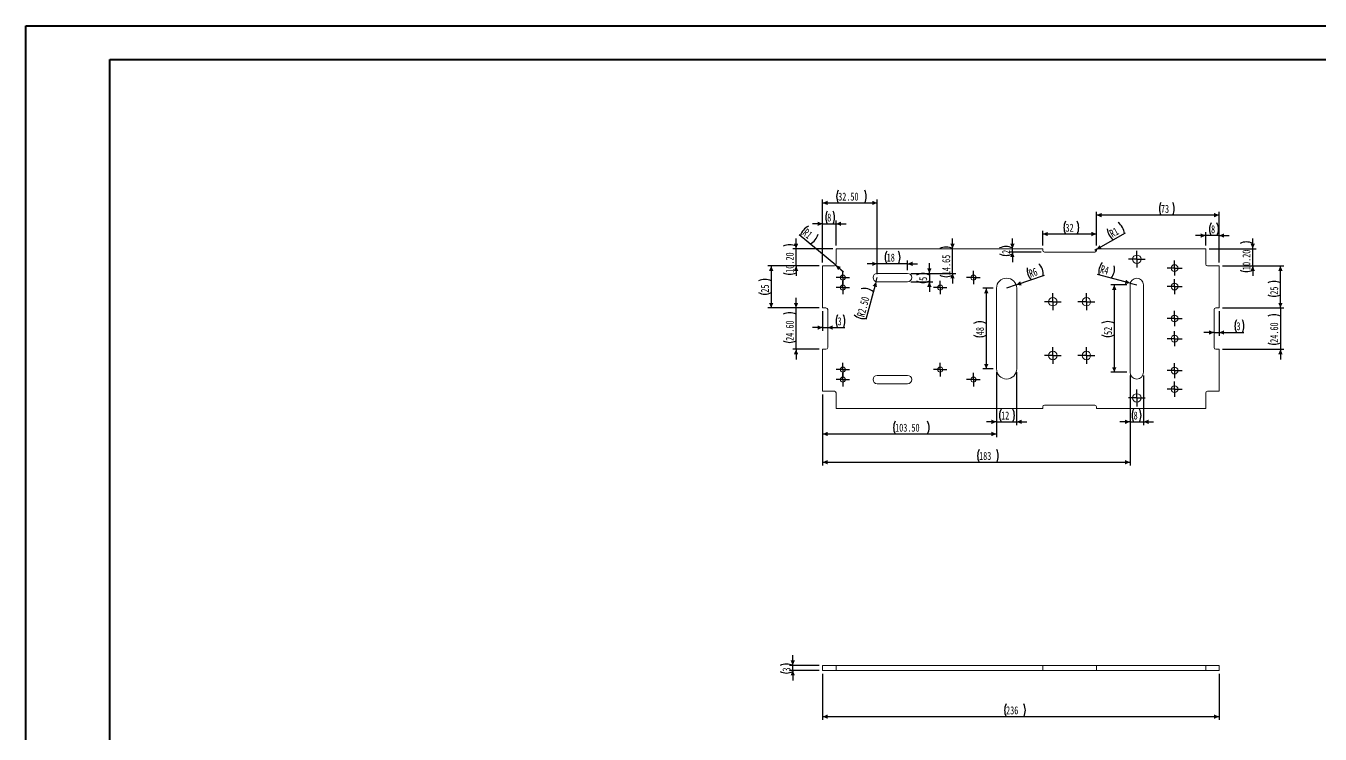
# Model space of a CAD drawing. Header units: millimetres. Extents: x 0 to 594, y 0 to 420.
# Drawn here: x 0.1 to 385.2, y 209.6 to 420.2 of the extents above; entities that cross this region are included whole.
import ezdxf

# ---------------------------------------------------------------- set-up
doc = ezdxf.new("R2010")
doc.units = ezdxf.units.MM
doc.layers.add('FORMAT', color=7, linetype='Continuous')
doc.styles.add('SLDTEXTSTYLE0', font='TXT', dxfattribs={"width": 0.75})
doc.dimstyles.new('SLDDIMSTYLE0', dxfattribs={"dimtxt": 2.38125, "dimasz": 1.5, "dimexe": 0, "dimexo": 0.0625, "dimgap": 0.595312, "dimtad": 1, "dimdec": 6, "dimlfac": 2, "dimrnd": 1e-09, "dimzin": 12, "dimdsep": 46, "dimtxsty": 'SLDTEXTSTYLE0', "dimsah": 1, "dimcen": 0.09, "dimadec": 0, "dimazin": 3, "dimtfac": 1, "dimtmove": 0, "dimatfit": 0, "dimfxl": 0, "dimfrac": 2, "dimtolj": 1, "dimtzin": 12, "dimarcsym": 0})
doc.dimstyles.new('SLDDIMSTYLE1', dxfattribs={"dimtxt": 2.38125, "dimasz": 1.5, "dimexe": 0, "dimexo": 0.0625, "dimgap": 0.595312, "dimtad": 1, "dimdec": 6, "dimlfac": 2, "dimrnd": 1e-09, "dimzin": 12, "dimdsep": 46, "dimtxsty": 'SLDTEXTSTYLE0', "dimsah": 1, "dimcen": 0.09, "dimadec": 0, "dimazin": 3, "dimtfac": 1, "dimtofl": 0, "dimtmove": 0, "dimatfit": 3, "dimfxl": 0, "dimfrac": 2, "dimtolj": 1, "dimtzin": 12, "dimarcsym": 0})
doc.dimstyles.new('SLDDIMSTYLE2', dxfattribs={"dimtxt": 2.38125, "dimasz": 1.5, "dimexe": 0, "dimexo": 0.0625, "dimgap": 0.595312, "dimtad": 1, "dimlfac": 2, "dimrnd": 1e-09, "dimzin": 4, "dimdsep": 46, "dimtxsty": 'SLDTEXTSTYLE0', "dimsah": 1, "dimcen": 0, "dimadec": 0, "dimazin": 1, "dimtfac": 1, "dimtofl": 0, "dimtmove": 0, "dimatfit": 3, "dimfxl": 0, "dimfrac": 2, "dimtolj": 1, "dimtzin": 12, "dimarcsym": 0})
doc.dimstyles.new('SLDDIMSTYLE3', dxfattribs={"dimtxt": 2.38125, "dimasz": 1.5, "dimexe": 0, "dimexo": 0.0625, "dimgap": 0.595312, "dimtad": 1, "dimlfac": 2, "dimrnd": 1e-09, "dimzin": 12, "dimdsep": 46, "dimtxsty": 'SLDTEXTSTYLE0', "dimsah": 1, "dimcen": 0, "dimadec": 0, "dimazin": 3, "dimtfac": 1, "dimtofl": 0, "dimtmove": 0, "dimatfit": 3, "dimfxl": 0, "dimfrac": 2, "dimtolj": 1, "dimtzin": 12, "dimarcsym": 0})
doc.dimstyles.new('SLDDIMSTYLE4', dxfattribs={"dimtxt": 2.38125, "dimasz": 1.5, "dimexe": 0, "dimexo": 0.0625, "dimgap": 0.595312, "dimtad": 1, "dimlfac": 2, "dimrnd": 1e-09, "dimzin": 12, "dimdsep": 46, "dimtxsty": 'SLDTEXTSTYLE0', "dimsah": 1, "dimcen": 0, "dimadec": 0, "dimazin": 3, "dimtfac": 1, "dimtofl": 0, "dimtmove": 1, "dimatfit": 3, "dimfxl": 0, "dimfrac": 2, "dimtolj": 1, "dimtzin": 12, "dimarcsym": 0})
doc.dimstyles.new('SLDDIMSTYLE5', dxfattribs={"dimtxt": 2.38125, "dimasz": 1.5, "dimexe": 0, "dimexo": 0.0625, "dimgap": 0.595312, "dimtad": 1, "dimlfac": 2, "dimrnd": 1e-09, "dimzin": 4, "dimdsep": 46, "dimtxsty": 'SLDTEXTSTYLE0', "dimsah": 1, "dimcen": 0.09, "dimadec": 0, "dimazin": 1, "dimtfac": 1, "dimtmove": 0, "dimatfit": 0, "dimfxl": 0, "dimfrac": 2, "dimtolj": 1, "dimtzin": 12, "dimarcsym": 0})
doc.dimstyles.new('SLDDIMSTYLE6', dxfattribs={"dimtxt": 2.38125, "dimasz": 1.5, "dimexe": 0, "dimexo": 0.0625, "dimgap": 0.595312, "dimtad": 1, "dimlfac": 2, "dimrnd": 1e-09, "dimzin": 4, "dimdsep": 46, "dimtxsty": 'SLDTEXTSTYLE0', "dimsah": 1, "dimcen": 0.09, "dimadec": 0, "dimazin": 1, "dimtfac": 1, "dimtofl": 0, "dimtmove": 0, "dimatfit": 3, "dimfxl": 0, "dimfrac": 2, "dimtolj": 1, "dimtzin": 12, "dimarcsym": 0})
doc.dimstyles.new('SLDDIMSTYLE7', dxfattribs={"dimtxt": 2.38125, "dimasz": 1.5, "dimexe": 0, "dimexo": 0.0625, "dimgap": 0.595312, "dimtad": 1, "dimlfac": 2, "dimrnd": 1e-09, "dimzin": 12, "dimdsep": 46, "dimtxsty": 'SLDTEXTSTYLE0', "dimsah": 1, "dimcen": 0.09, "dimadec": 0, "dimazin": 3, "dimtfac": 1, "dimtmove": 0, "dimatfit": 0, "dimfxl": 0, "dimfrac": 2, "dimtolj": 1, "dimtzin": 12, "dimarcsym": 0})

# ---------------------------------------------------------------- blocks, each defined once
blk = doc.blocks.new('_D')
at = {"layer": 'FORMAT'}
for p, q in [((228.3, 230), (228.3, 233)), ((236.2, 230), (227.31, 230)), ((236.2, 228.5), (227.31, 228.5)), ((228.3, 228.5), (228.3, 230)), ((228.3, 228.5), (228.3, 225.5))]:
    blk.add_line(p, q, dxfattribs=at)
for centre, start, end in [((226.41, 226.15), 63.4349, 116.5651), ((226.41, 231.96), 243.4349, 296.5651)]:
    blk.add_arc(centre, 4.23, start, end, dxfattribs=at)
for points in [[(228.3, 230), (228.95, 231.5), (227.65, 231.5)], [(228.3, 228.5), (227.65, 227), (228.95, 227)]]:
    blk.add_solid(points, dxfattribs=at)
at = {"layer": 'FORMAT', "insert": (225.23, 228.17), "char_height": 2.38, "attachment_point": 1, "rotation": 90, "style": 'SLDTEXTSTYLE0'}
blk.add_mtext('3', dxfattribs=at)
blk = doc.blocks.new('_D_1')
at = {"layer": 'FORMAT'}
for p, q in [((237.19, 227.51), (237.19, 213.76)), ((355.19, 227.51), (355.19, 213.76)), ((237.19, 214.75), (355.19, 214.75))]:
    blk.add_line(p, q, dxfattribs=at)
for centre, start, end in [((295.58, 216.64), 153.4349, 206.5651), ((293.29, 216.64), 333.4349, 26.5651)]:
    blk.add_arc(centre, 4.23, start, end, dxfattribs=at)
for points in [[(237.19, 214.75), (238.69, 214.1), (238.69, 215.4)], [(355.19, 214.75), (353.69, 215.4), (353.69, 214.1)]]:
    blk.add_solid(points, dxfattribs=at)
at = {"layer": 'FORMAT', "insert": (291.79, 217.82), "char_height": 2.381, "attachment_point": 1, "style": 'SLDTEXTSTYLE0'}
blk.add_mtext('236', dxfattribs=at)
blk = doc.blocks.new('_D_2')
at = {"layer": 'FORMAT'}
for q in [(250.09, 332.84), (253.44, 345.35)]:
    blk.add_line((253.12, 344.15), q, dxfattribs=at)
for centre, start, end in [((249.55, 337.9), 48.4349, 101.5651), ((249.42, 337.4), 228.4349, 281.5651)]:
    blk.add_arc(centre, 4.23, start, end, dxfattribs=at)
blk.add_solid([(253.12, 344.15), (252.1, 342.86), (253.36, 342.53)], dxfattribs=at)
at = {"layer": 'FORMAT', "insert": (247.3, 334.05), "char_height": 2.381, "attachment_point": 1, "rotation": 75, "style": 'SLDTEXTSTYLE0'}
blk.add_mtext('R2.50', dxfattribs=at)
blk = doc.blocks.new('_D_3')
at = {"layer": 'FORMAT'}
for q in [(291.94, 342.18), (303.19, 346.09)]:
    blk.add_line((294.78, 343.16), q, dxfattribs=at)
for centre, start, end in [((302.25, 347.71), 172.6036, 225.7337), ((298.59, 346.44), 352.6036, 45.7337)]:
    blk.add_arc(centre, 4.23, start, end, dxfattribs=at)
blk.add_solid([(294.78, 343.16), (296.41, 343.04), (295.98, 344.27)], dxfattribs=at)
at = {"layer": 'FORMAT', "insert": (298.29, 347.58), "char_height": 2.381, "attachment_point": 1, "rotation": 19.1687, "style": 'SLDTEXTSTYLE0'}
blk.add_mtext('R6', dxfattribs=at)
blk = doc.blocks.new('_D_4')
at = {"layer": 'FORMAT'}
for q in [(319.04, 346.3), (330.69, 343.18)]:
    blk.add_line((328.76, 343.7), q, dxfattribs=at)
for centre, start, end in [((323.6, 346.99), 138.4349, 191.5651), ((319.85, 347.99), 318.4349, 11.5651)]:
    blk.add_arc(centre, 4.23, start, end, dxfattribs=at)
blk.add_solid([(328.76, 343.7), (327.48, 344.71), (327.14, 343.46)], dxfattribs=at)
at = {"layer": 'FORMAT', "insert": (320.25, 349.11), "char_height": 2.381, "attachment_point": 1, "rotation": 345, "style": 'SLDTEXTSTYLE0'}
blk.add_mtext('R4', dxfattribs=at)
blk = doc.blocks.new('_D_5')
at = {"layer": 'FORMAT'}
for q in [(230.24, 358.05), (243.38, 347.08)]:
    blk.add_line((241.08, 349.01), q, dxfattribs=at)
for centre, start, end in [((234.7, 356.78), 113.4405, 166.5706), ((231.73, 359.27), 293.4405, 346.5706)]:
    blk.add_arc(centre, 4.23, start, end, dxfattribs=at)
blk.add_solid([(241.08, 349.01), (241.81, 347.55), (242.64, 348.54)], dxfattribs=at)
at = {"layer": 'FORMAT', "insert": (232.56, 360.11), "char_height": 2.381, "attachment_point": 1, "rotation": 320.0055, "style": 'SLDTEXTSTYLE0'}
blk.add_mtext('R1', dxfattribs=at)
blk = doc.blocks.new('_D_6')
at = {"layer": 'FORMAT'}
for p, q in [((229.28, 353.93), (229.28, 356.93)), ((240.2, 353.93), (228.29, 353.93)), ((229.28, 348.83), (229.28, 353.93)), ((236.2, 348.83), (228.29, 348.83)), ((229.28, 348.83), (229.28, 345.83))]:
    blk.add_line(p, q, dxfattribs=at)
for centre, start, end in [((227.39, 350.91), 63.4349, 116.5651), ((227.39, 350.56), 243.4349, 296.5651)]:
    blk.add_arc(centre, 4.23, start, end, dxfattribs=at)
for points in [[(229.28, 353.93), (229.93, 355.43), (228.63, 355.43)], [(229.28, 348.83), (228.63, 347.33), (229.93, 347.33)]]:
    blk.add_solid(points, dxfattribs=at)
at = {"layer": 'FORMAT', "insert": (226.21, 346.78), "char_height": 2.381, "attachment_point": 1, "rotation": 90, "style": 'SLDTEXTSTYLE0'}
blk.add_mtext('10.20', dxfattribs=at)
blk = doc.blocks.new('_D_7')
at = {"layer": 'FORMAT'}
for p, q in [((237.19, 349.82), (237.19, 362.34)), ((241.19, 354.92), (241.19, 362.34)), ((237.19, 361.35), (234.19, 361.35)), ((237.19, 361.35), (241.19, 361.35)), ((241.19, 361.35), (244.19, 361.35))]:
    blk.add_line(p, q, dxfattribs=at)
for centre, start, end in [((242.33, 363.24), 153.4349, 206.5651), ((236.52, 363.24), 333.4349, 26.5651)]:
    blk.add_arc(centre, 4.23, start, end, dxfattribs=at)
for points in [[(237.19, 361.35), (235.69, 362), (235.69, 360.7)], [(241.19, 361.35), (242.69, 360.7), (242.69, 362)]]:
    blk.add_solid(points, dxfattribs=at)
at = {"layer": 'FORMAT', "insert": (238.55, 364.42), "char_height": 2.38, "attachment_point": 1, "style": 'SLDTEXTSTYLE0'}
blk.add_mtext('8', dxfattribs=at)
blk = doc.blocks.new('_D_8')
at = {"layer": 'FORMAT'}
for p, q in [((229.28, 336.33), (229.28, 339.33)), ((236.2, 336.33), (228.29, 336.33)), ((229.28, 324.03), (229.28, 336.33)), ((236.2, 324.03), (228.29, 324.03)), ((229.28, 324.03), (229.28, 321.03))]:
    blk.add_line(p, q, dxfattribs=at)
for centre, start, end in [((227.39, 330.66), 63.4349, 116.5651), ((227.39, 330.31), 243.4349, 296.5651)]:
    blk.add_arc(centre, 4.23, start, end, dxfattribs=at)
for points in [[(229.28, 336.33), (229.93, 337.83), (228.63, 337.83)], [(229.28, 324.03), (228.63, 322.53), (229.93, 322.53)]]:
    blk.add_solid(points, dxfattribs=at)
at = {"layer": 'FORMAT', "insert": (226.21, 326.53), "char_height": 2.381, "attachment_point": 1, "rotation": 90, "style": 'SLDTEXTSTYLE0'}
blk.add_mtext('24.60', dxfattribs=at)
blk = doc.blocks.new('_D_9')
at = {"layer": 'FORMAT'}
for p, q in [((237.19, 335.34), (237.19, 329.49)), ((237.19, 330.48), (234.19, 330.48)), ((237.19, 330.48), (238.69, 330.48)), ((238.69, 330.48), (243.85, 330.48))]:
    blk.add_line(p, q, dxfattribs=at)
for centre, start, end in [((245.43, 332.37), 153.4349, 206.5651), ((239.62, 332.37), 333.4349, 26.5651)]:
    blk.add_arc(centre, 4.23, start, end, dxfattribs=at)
for points in [[(237.19, 330.48), (235.69, 331.13), (235.69, 329.83)], [(238.69, 330.48), (240.19, 329.83), (240.19, 331.13)]]:
    blk.add_solid(points, dxfattribs=at)
at = {"layer": 'FORMAT', "insert": (241.64, 333.55), "char_height": 2.38, "attachment_point": 1, "style": 'SLDTEXTSTYLE0'}
blk.add_mtext('3', dxfattribs=at)
blk = doc.blocks.new('_D_10')
at = {"layer": 'FORMAT'}
for p, q in [((236.2, 348.83), (220.9, 348.83)), ((221.89, 348.83), (221.89, 336.33)), ((236.2, 336.33), (220.9, 336.33))]:
    blk.add_line(p, q, dxfattribs=at)
for centre, start, end in [((220, 340.6), 63.4349, 116.5651), ((220, 344.65), 243.4349, 296.5651)]:
    blk.add_arc(centre, 4.23, start, end, dxfattribs=at)
for points in [[(221.89, 348.83), (221.24, 347.33), (222.54, 347.33)], [(221.89, 336.33), (222.54, 337.83), (221.24, 337.83)]]:
    blk.add_solid(points, dxfattribs=at)
at = {"layer": 'FORMAT', "insert": (218.83, 340.86), "char_height": 2.381, "attachment_point": 1, "rotation": 90, "style": 'SLDTEXTSTYLE0'}
blk.add_mtext('25', dxfattribs=at)
blk = doc.blocks.new('_D_11')
at = {"layer": 'FORMAT'}
for p, q in [((365.19, 353.93), (365.19, 356.93)), ((352.18, 353.93), (366.18, 353.93)), ((365.19, 348.83), (365.19, 353.93)), ((356.18, 348.83), (366.18, 348.83)), ((365.19, 348.83), (365.19, 345.83))]:
    blk.add_line(p, q, dxfattribs=at)
for centre, start, end in [((363.3, 351.72), 63.4349, 116.5651), ((363.3, 351.38), 243.4349, 296.5651)]:
    blk.add_arc(centre, 4.23, start, end, dxfattribs=at)
for points in [[(365.19, 353.93), (365.84, 355.43), (364.54, 355.43)], [(365.19, 348.83), (364.54, 347.33), (365.84, 347.33)]]:
    blk.add_solid(points, dxfattribs=at)
at = {"layer": 'FORMAT', "insert": (362.12, 347.59), "char_height": 2.381, "attachment_point": 1, "rotation": 90, "style": 'SLDTEXTSTYLE0'}
blk.add_mtext('10.20', dxfattribs=at)
blk = doc.blocks.new('_D_12')
at = {"layer": 'FORMAT'}
for p, q in [((351.19, 354.92), (351.19, 358.84)), ((355.19, 349.82), (355.19, 358.84)), ((351.19, 357.85), (348.19, 357.85)), ((355.19, 357.85), (351.19, 357.85)), ((355.19, 357.85), (358.19, 357.85))]:
    blk.add_line(p, q, dxfattribs=at)
for centre, start, end in [((356.58, 359.74), 153.4349, 206.5651), ((350.77, 359.74), 333.4349, 26.5651)]:
    blk.add_arc(centre, 4.23, start, end, dxfattribs=at)
for points in [[(351.19, 357.85), (349.69, 358.5), (349.69, 357.2)], [(355.19, 357.85), (356.69, 357.2), (356.69, 358.5)]]:
    blk.add_solid(points, dxfattribs=at)
at = {"layer": 'FORMAT', "insert": (352.79, 360.92), "char_height": 2.38, "attachment_point": 1, "style": 'SLDTEXTSTYLE0'}
blk.add_mtext('8', dxfattribs=at)
blk = doc.blocks.new('_D_13')
at = {"layer": 'FORMAT'}
for p, q in [((356.18, 348.83), (374.43, 348.83)), ((373.44, 336.33), (373.44, 348.83)), ((356.18, 336.33), (374.43, 336.33))]:
    blk.add_line(p, q, dxfattribs=at)
for centre, start, end in [((371.55, 339.98), 63.4349, 116.5651), ((371.55, 344.03), 243.4349, 296.5651)]:
    blk.add_arc(centre, 4.23, start, end, dxfattribs=at)
for points in [[(373.44, 348.83), (372.79, 347.33), (374.09, 347.33)], [(373.44, 336.33), (374.09, 337.83), (372.79, 337.83)]]:
    blk.add_solid(points, dxfattribs=at)
at = {"layer": 'FORMAT', "insert": (370.37, 340.25), "char_height": 2.381, "attachment_point": 1, "rotation": 90, "style": 'SLDTEXTSTYLE0'}
blk.add_mtext('25', dxfattribs=at)
blk = doc.blocks.new('_D_14')
at = {"layer": 'FORMAT'}
for p, q in [((373.44, 336.33), (373.44, 339.33)), ((356.18, 336.33), (374.43, 336.33)), ((373.44, 336.33), (373.44, 324.03)), ((356.18, 324.03), (374.43, 324.03)), ((373.44, 324.03), (373.44, 321.03))]:
    blk.add_line(p, q, dxfattribs=at)
for centre, start, end in [((371.55, 330.08), 63.4349, 116.5651), ((371.55, 329.73), 243.4349, 296.5651)]:
    blk.add_arc(centre, 4.23, start, end, dxfattribs=at)
for points in [[(373.44, 336.33), (374.09, 337.83), (372.79, 337.83)], [(373.44, 324.03), (372.79, 322.53), (374.09, 322.53)]]:
    blk.add_solid(points, dxfattribs=at)
at = {"layer": 'FORMAT', "insert": (370.37, 325.95), "char_height": 2.381, "attachment_point": 1, "rotation": 90, "style": 'SLDTEXTSTYLE0'}
blk.add_mtext('24.60', dxfattribs=at)
blk = doc.blocks.new('_D_15')
at = {"layer": 'FORMAT'}
for p, q in [((355.19, 335.34), (355.19, 328.03)), ((353.69, 329.02), (350.69, 329.02)), ((353.69, 329.02), (355.19, 329.02)), ((355.19, 329.02), (362.55, 329.02))]:
    blk.add_line(p, q, dxfattribs=at)
for centre, start, end in [((364.13, 330.91), 153.4349, 206.5651), ((358.32, 330.91), 333.4349, 26.5651)]:
    blk.add_arc(centre, 4.23, start, end, dxfattribs=at)
for points in [[(353.69, 329.02), (352.19, 329.67), (352.19, 328.37)], [(355.19, 329.02), (356.69, 328.37), (356.69, 329.67)]]:
    blk.add_solid(points, dxfattribs=at)
at = {"layer": 'FORMAT', "insert": (360.35, 332.09), "char_height": 2.38, "attachment_point": 1, "style": 'SLDTEXTSTYLE0'}
blk.add_mtext('3', dxfattribs=at)
blk = doc.blocks.new('_D_16')
at = {"layer": 'FORMAT'}
for p, q in [((288.94, 317.19), (288.94, 297.84)), ((237.19, 310.54), (237.19, 297.84)), ((237.19, 298.83), (288.94, 298.83))]:
    blk.add_line(p, q, dxfattribs=at)
for centre, start, end in [((262.55, 300.72), 153.4349, 206.5651), ((264.66, 300.72), 333.4349, 26.5651)]:
    blk.add_arc(centre, 4.23, start, end, dxfattribs=at)
for points in [[(237.19, 298.83), (238.69, 298.18), (238.69, 299.48)], [(288.94, 298.83), (287.44, 299.48), (287.44, 298.18)]]:
    blk.add_solid(points, dxfattribs=at)
at = {"layer": 'FORMAT', "insert": (258.77, 301.9), "char_height": 2.381, "attachment_point": 1, "style": 'SLDTEXTSTYLE0'}
blk.add_mtext('103.50', dxfattribs=at)
blk = doc.blocks.new('_D_17')
at = {"layer": 'FORMAT'}
for p, q in [((288.94, 317.19), (288.94, 301.46)), ((294.94, 317.19), (294.94, 301.46)), ((288.94, 302.45), (285.94, 302.45)), ((288.94, 302.45), (294.94, 302.45)), ((294.94, 302.45), (297.94, 302.45))]:
    blk.add_line(p, q, dxfattribs=at)
for centre, start, end in [((294.08, 304.34), 153.4349, 206.5651), ((290.03, 304.34), 333.4349, 26.5651)]:
    blk.add_arc(centre, 4.23, start, end, dxfattribs=at)
for points in [[(288.94, 302.45), (287.44, 303.1), (287.44, 301.8)], [(294.94, 302.45), (296.44, 301.8), (296.44, 303.1)]]:
    blk.add_solid(points, dxfattribs=at)
at = {"layer": 'FORMAT', "insert": (290.3, 305.52), "char_height": 2.381, "attachment_point": 1, "style": 'SLDTEXTSTYLE0'}
blk.add_mtext('12', dxfattribs=at)
blk = doc.blocks.new('_D_18')
at = {"layer": 'FORMAT'}
for p, q in [((287.95, 342.18), (284.9, 342.18)), ((285.89, 342.18), (285.89, 318.18)), ((287.95, 318.18), (284.9, 318.18))]:
    blk.add_line(p, q, dxfattribs=at)
for centre, start, end in [((284, 327.94), 63.4349, 116.5651), ((284, 331.99), 243.4349, 296.5651)]:
    blk.add_arc(centre, 4.23, start, end, dxfattribs=at)
for points in [[(285.89, 342.18), (285.24, 340.68), (286.54, 340.68)], [(285.89, 318.18), (286.54, 319.68), (285.24, 319.68)]]:
    blk.add_solid(points, dxfattribs=at)
at = {"layer": 'FORMAT', "insert": (282.82, 328.21), "char_height": 2.381, "attachment_point": 1, "rotation": 90, "style": 'SLDTEXTSTYLE0'}
blk.add_mtext('48', dxfattribs=at)
blk = doc.blocks.new('_D_19')
at = {"layer": 'FORMAT'}
for p, q in [((327.7, 343.18), (323, 343.18)), ((323.99, 343.18), (323.99, 317.18)), ((327.7, 317.18), (323, 317.18))]:
    blk.add_line(p, q, dxfattribs=at)
for centre, start, end in [((322.1, 328.02), 63.4349, 116.5651), ((322.1, 332.07), 243.4349, 296.5651)]:
    blk.add_arc(centre, 4.23, start, end, dxfattribs=at)
for points in [[(323.99, 343.18), (323.34, 341.68), (324.64, 341.68)], [(323.99, 317.18), (324.64, 318.68), (323.34, 318.68)]]:
    blk.add_solid(points, dxfattribs=at)
at = {"layer": 'FORMAT', "insert": (320.93, 328.29), "char_height": 2.381, "attachment_point": 1, "rotation": 90, "style": 'SLDTEXTSTYLE0'}
blk.add_mtext('52', dxfattribs=at)
blk = doc.blocks.new('_D_20')
at = {"layer": 'FORMAT'}
for p, q in [((328.69, 316.19), (328.69, 301.46)), ((332.69, 316.19), (332.69, 301.46)), ((328.69, 302.45), (325.69, 302.45)), ((328.69, 302.45), (332.69, 302.45)), ((332.69, 302.45), (335.69, 302.45))]:
    blk.add_line(p, q, dxfattribs=at)
for centre, start, end in [((333.53, 304.34), 153.4349, 206.5651), ((327.72, 304.34), 333.4349, 26.5651)]:
    blk.add_arc(centre, 4.23, start, end, dxfattribs=at)
for points in [[(328.69, 302.45), (327.19, 303.1), (327.19, 301.8)], [(332.69, 302.45), (334.19, 301.8), (334.19, 303.1)]]:
    blk.add_solid(points, dxfattribs=at)
at = {"layer": 'FORMAT', "insert": (329.75, 305.52), "char_height": 2.38, "attachment_point": 1, "style": 'SLDTEXTSTYLE0'}
blk.add_mtext('8', dxfattribs=at)
blk = doc.blocks.new('_D_21')
at = {"layer": 'FORMAT'}
for p, q in [((328.69, 316.19), (328.69, 289.44)), ((237.19, 310.54), (237.19, 289.44)), ((237.19, 290.43), (328.69, 290.43))]:
    blk.add_line(p, q, dxfattribs=at)
for centre, start, end in [((287.54, 292.32), 153.4349, 206.5651), ((285.25, 292.32), 333.4349, 26.5651)]:
    blk.add_arc(centre, 4.23, start, end, dxfattribs=at)
for points in [[(237.19, 290.43), (238.69, 289.78), (238.69, 291.08)], [(328.69, 290.43), (327.19, 291.08), (327.19, 289.78)]]:
    blk.add_solid(points, dxfattribs=at)
at = {"layer": 'FORMAT', "insert": (283.75, 293.5), "char_height": 2.381, "attachment_point": 1, "style": 'SLDTEXTSTYLE0'}
blk.add_mtext('183', dxfattribs=at)
blk = doc.blocks.new('_D_22')
at = {"layer": 'FORMAT'}
for p, q in [((318.69, 354.92), (318.69, 364.92)), ((355.19, 363.93), (318.69, 363.93)), ((355.19, 349.82), (355.19, 364.92))]:
    blk.add_line(p, q, dxfattribs=at)
for centre, start, end in [((341.65, 365.82), 153.4349, 206.5651), ((337.6, 365.82), 333.4349, 26.5651)]:
    blk.add_arc(centre, 4.23, start, end, dxfattribs=at)
for points in [[(318.69, 363.93), (320.19, 363.28), (320.19, 364.58)], [(355.19, 363.93), (353.69, 364.58), (353.69, 363.28)]]:
    blk.add_solid(points, dxfattribs=at)
at = {"layer": 'FORMAT', "insert": (337.87, 367), "char_height": 2.381, "attachment_point": 1, "style": 'SLDTEXTSTYLE0'}
blk.add_mtext('73', dxfattribs=at)
blk = doc.blocks.new('_D_23')
at = {"layer": 'FORMAT'}
for p, q in [((293.67, 353.93), (293.67, 356.93)), ((302.2, 352.93), (292.68, 352.93)), ((293.67, 352.93), (293.67, 353.93)), ((293.67, 352.93), (293.67, 349.93))]:
    blk.add_line(p, q, dxfattribs=at)
for centre, start, end in [((291.77, 350.37), 63.4349, 116.5651), ((291.77, 356.18), 243.4349, 296.5651)]:
    blk.add_arc(centre, 4.23, start, end, dxfattribs=at)
for points in [[(293.67, 353.93), (294.32, 355.43), (293.02, 355.43)], [(293.67, 352.93), (293.02, 351.43), (294.32, 351.43)]]:
    blk.add_solid(points, dxfattribs=at)
at = {"layer": 'FORMAT', "insert": (290.6, 352.4), "char_height": 2.38, "attachment_point": 1, "rotation": 90, "style": 'SLDTEXTSTYLE0'}
blk.add_mtext('2', dxfattribs=at)
blk = doc.blocks.new('_D_24')
at = {"layer": 'FORMAT'}
for p, q in [((302.69, 354.92), (302.69, 359.3)), ((318.69, 358.31), (302.69, 358.31)), ((318.69, 354.92), (318.69, 359.3))]:
    blk.add_line(p, q, dxfattribs=at)
for centre, start, end in [((313.23, 360.2), 153.4349, 206.5651), ((309.18, 360.2), 333.4349, 26.5651)]:
    blk.add_arc(centre, 4.23, start, end, dxfattribs=at)
for points in [[(302.69, 358.31), (304.19, 357.66), (304.19, 358.96)], [(318.69, 358.31), (317.19, 358.96), (317.19, 357.66)]]:
    blk.add_solid(points, dxfattribs=at)
at = {"layer": 'FORMAT', "insert": (309.45, 361.38), "char_height": 2.381, "attachment_point": 1, "style": 'SLDTEXTSTYLE0'}
blk.add_mtext('32', dxfattribs=at)
blk = doc.blocks.new('_D_25')
at = {"layer": 'FORMAT'}
for q in [(327.35, 358.71), (318.19, 353.43)]:
    blk.add_line((318.63, 353.68), q, dxfattribs=at)
for centre, start, end in [((326.13, 360.12), 183.4349, 236.5651), ((322.77, 358.18), 3.4349, 56.5651)]:
    blk.add_arc(centre, 4.23, start, end, dxfattribs=at)
blk.add_solid([(318.63, 353.68), (320.25, 353.86), (319.6, 354.99)], dxfattribs=at)
at = {"layer": 'FORMAT', "insert": (322.27, 359.25), "char_height": 2.381, "attachment_point": 1, "rotation": 30, "style": 'SLDTEXTSTYLE0'}
blk.add_mtext('R1', dxfattribs=at)
blk = doc.blocks.new('_D_26')
at = {"layer": 'FORMAT'}
for p, q in [((253.44, 349.44), (250.44, 349.44)), ((253.44, 347.59), (253.44, 350.43)), ((262.44, 349.44), (253.44, 349.44)), ((262.44, 347.59), (262.44, 350.43)), ((262.44, 349.44), (265.44, 349.44))]:
    blk.add_line(p, q, dxfattribs=at)
for centre, start, end in [((260.04, 351.33), 153.4349, 206.5651), ((255.99, 351.33), 333.4349, 26.5651)]:
    blk.add_arc(centre, 4.23, start, end, dxfattribs=at)
for points in [[(253.44, 349.44), (251.94, 350.09), (251.94, 348.79)], [(262.44, 349.44), (263.94, 348.79), (263.94, 350.09)]]:
    blk.add_solid(points, dxfattribs=at)
at = {"layer": 'FORMAT', "insert": (256.26, 352.51), "char_height": 2.381, "attachment_point": 1, "style": 'SLDTEXTSTYLE0'}
blk.add_mtext('18', dxfattribs=at)
blk = doc.blocks.new('_D_27')
at = {"layer": 'FORMAT'}
for p, q in [((268.96, 346.6), (268.96, 349.6)), ((263.43, 346.6), (269.96, 346.6)), ((263.43, 344.1), (269.96, 344.1)), ((268.96, 346.6), (268.96, 344.1)), ((268.96, 344.1), (268.96, 341.1))]:
    blk.add_line(p, q, dxfattribs=at)
for centre, start, end in [((267.07, 342.33), 63.4349, 116.5651), ((267.07, 348.14), 243.4349, 296.5651)]:
    blk.add_arc(centre, 4.23, start, end, dxfattribs=at)
for points in [[(268.96, 346.6), (269.61, 348.1), (268.31, 348.1)], [(268.96, 344.1), (268.31, 342.6), (269.61, 342.6)]]:
    blk.add_solid(points, dxfattribs=at)
at = {"layer": 'FORMAT', "insert": (265.9, 344.36), "char_height": 2.38, "attachment_point": 1, "rotation": 90, "style": 'SLDTEXTSTYLE0'}
blk.add_mtext('5', dxfattribs=at)
blk = doc.blocks.new('_D_28')
at = {"layer": 'FORMAT'}
for p, q in [((275.84, 353.93), (275.84, 356.93)), ((275.84, 346.6), (275.84, 353.93)), ((263.43, 346.6), (276.83, 346.6)), ((275.84, 346.6), (275.84, 343.6))]:
    blk.add_line(p, q, dxfattribs=at)
for centre, start, end in [((273.94, 350.2), 63.4349, 116.5651), ((273.94, 349.85), 243.4349, 296.5651)]:
    blk.add_arc(centre, 4.23, start, end, dxfattribs=at)
for points in [[(275.84, 353.93), (276.49, 355.43), (275.19, 355.43)], [(275.84, 346.6), (275.19, 345.1), (276.49, 345.1)]]:
    blk.add_solid(points, dxfattribs=at)
at = {"layer": 'FORMAT', "insert": (272.77, 346.07), "char_height": 2.381, "attachment_point": 1, "rotation": 90, "style": 'SLDTEXTSTYLE0'}
blk.add_mtext('14.65', dxfattribs=at)
blk = doc.blocks.new('_D_29')
at = {"layer": 'FORMAT'}
for p, q in [((237.19, 349.82), (237.19, 368.55)), ((237.19, 367.56), (253.44, 367.56)), ((253.44, 346.34), (253.44, 368.55))]:
    blk.add_line(p, q, dxfattribs=at)
for centre, start, end in [((245.59, 369.45), 153.4349, 206.5651), ((245.94, 369.45), 333.4349, 26.5651)]:
    blk.add_arc(centre, 4.23, start, end, dxfattribs=at)
for points in [[(237.19, 367.56), (238.69, 366.91), (238.69, 368.21)], [(253.44, 367.56), (251.94, 368.21), (251.94, 366.91)]]:
    blk.add_solid(points, dxfattribs=at)
at = {"layer": 'FORMAT', "insert": (241.81, 370.63), "char_height": 2.381, "attachment_point": 1, "style": 'SLDTEXTSTYLE0'}
blk.add_mtext('32.50', dxfattribs=at)
blk = doc.blocks.new('SW_CENTERMARKSYMBOL_0')
at = {"layer": 'FORMAT', "color": 0}
for p, q in [((-1.25, 0), (-2, 0)), ((0, 0), (-1.25, 0)), ((0, 1.25), (0, 2)), ((0, 0), (0, 1.25)), ((0, 0), (0, -1.25)), ((0, 0), (1.25, 0)), ((1.25, 0), (2, 0)), ((0, -1.25), (0, -2))]:
    blk.add_line(p, q, dxfattribs=at)
blk = doc.blocks.new('SW_CENTERMARKSYMBOL_1')
at = {"layer": 'FORMAT', "color": 0}
for p, q in [((-1.25, 0), (-2, 0)), ((0, 0), (-1.25, 0)), ((0, 1.25), (0, 2)), ((0, 0), (0, 1.25)), ((0, 0), (0, -1.25)), ((0, 0), (1.25, 0)), ((1.25, 0), (2, 0)), ((0, -1.25), (0, -2))]:
    blk.add_line(p, q, dxfattribs=at)
blk = doc.blocks.new('SW_CENTERMARKSYMBOL_2')
at = {"layer": 'FORMAT', "color": 0}
for p, q in [((-1.25, 0), (-2, 0)), ((0, 0), (-1.25, 0)), ((0, 1.25), (0, 2)), ((0, 0), (0, 1.25)), ((0, 0), (0, -1.25)), ((0, 0), (1.25, 0)), ((1.25, 0), (2, 0)), ((0, -1.25), (0, -2))]:
    blk.add_line(p, q, dxfattribs=at)
blk = doc.blocks.new('SW_CENTERMARKSYMBOL_3')
at = {"layer": 'FORMAT', "color": 0}
for p, q in [((-1.25, 0), (-2, 0)), ((0, 0), (-1.25, 0)), ((0, 1.25), (0, 2)), ((0, 0), (0, 1.25)), ((0, 0), (0, -1.25)), ((0, 0), (1.25, 0)), ((1.25, 0), (2, 0)), ((0, -1.25), (0, -2))]:
    blk.add_line(p, q, dxfattribs=at)
blk = doc.blocks.new('SW_CENTERMARKSYMBOL_4')
at = {"layer": 'FORMAT', "color": 0}
for p, q in [((-1.25, 0), (-2.25, 0)), ((0, 0), (-1.25, 0)), ((0, 1.25), (0, 2.25)), ((0, 0), (0, 1.25)), ((0, 0), (0, -1.25)), ((0, 0), (1.25, 0)), ((1.25, 0), (2.25, 0)), ((0, -1.25), (0, -2.25))]:
    blk.add_line(p, q, dxfattribs=at)
blk = doc.blocks.new('SW_CENTERMARKSYMBOL_5')
at = {"layer": 'FORMAT', "color": 0}
for p, q in [((-1.25, 0), (-2.25, 0)), ((0, 0), (-1.25, 0)), ((0, 1.25), (0, 2.25)), ((0, 0), (0, 1.25)), ((0, 0), (0, -1.25)), ((0, 0), (1.25, 0)), ((1.25, 0), (2.25, 0)), ((0, -1.25), (0, -2.25))]:
    blk.add_line(p, q, dxfattribs=at)
blk = doc.blocks.new('SW_CENTERMARKSYMBOL_6')
at = {"layer": 'FORMAT', "color": 0}
for p, q in [((-1.25, 0), (-2.25, 0)), ((0, 0), (-1.25, 0)), ((0, 1.25), (0, 2.25)), ((0, 0), (0, 1.25)), ((0, 0), (0, -1.25)), ((0, 0), (1.25, 0)), ((1.25, 0), (2.25, 0)), ((0, -1.25), (0, -2.25))]:
    blk.add_line(p, q, dxfattribs=at)
blk = doc.blocks.new('SW_CENTERMARKSYMBOL_7')
at = {"layer": 'FORMAT', "color": 0}
for p, q in [((-1.25, 0), (-2.5, 0)), ((0, 0), (-1.25, 0)), ((0, 1.25), (0, 2.5)), ((0, 0), (0, 1.25)), ((0, 0), (0, -1.25)), ((0, 0), (1.25, 0)), ((1.25, 0), (2.5, 0)), ((0, -1.25), (0, -2.5))]:
    blk.add_line(p, q, dxfattribs=at)
blk = doc.blocks.new('SW_CENTERMARKSYMBOL_8')
at = {"layer": 'FORMAT', "color": 0}
for p, q in [((-1.25, 0), (-2.5, 0)), ((0, 0), (-1.25, 0)), ((0, 1.25), (0, 2.5)), ((0, 0), (0, 1.25)), ((0, 0), (0, -1.25)), ((0, 0), (1.25, 0)), ((1.25, 0), (2.5, 0)), ((0, -1.25), (0, -2.5))]:
    blk.add_line(p, q, dxfattribs=at)
blk = doc.blocks.new('SW_CENTERMARKSYMBOL_9')
at = {"layer": 'FORMAT', "color": 0}
for p, q in [((-1.25, 0), (-2.5, 0)), ((0, 0), (-1.25, 0)), ((0, 1.25), (0, 2.5)), ((0, 0), (0, 1.25)), ((0, 0), (0, -1.25)), ((0, 0), (1.25, 0)), ((1.25, 0), (2.5, 0)), ((0, -1.25), (0, -2.5))]:
    blk.add_line(p, q, dxfattribs=at)
blk = doc.blocks.new('SW_CENTERMARKSYMBOL_10')
at = {"layer": 'FORMAT', "color": 0}
for p, q in [((-1.25, 0), (-2.25, 0)), ((0, 0), (-1.25, 0)), ((0, 1.25), (0, 2.25)), ((0, 0), (0, 1.25)), ((0, 0), (0, -1.25)), ((0, 0), (1.25, 0)), ((1.25, 0), (2.25, 0)), ((0, -1.25), (0, -2.25))]:
    blk.add_line(p, q, dxfattribs=at)
blk = doc.blocks.new('SW_CENTERMARKSYMBOL_11')
at = {"layer": 'FORMAT', "color": 0}
for p, q in [((-1.25, 0), (-2.25, 0)), ((0, 0), (-1.25, 0)), ((0, 1.25), (0, 2.25)), ((0, 0), (0, 1.25)), ((0, 0), (0, -1.25)), ((0, 0), (1.25, 0)), ((1.25, 0), (2.25, 0)), ((0, -1.25), (0, -2.25))]:
    blk.add_line(p, q, dxfattribs=at)
blk = doc.blocks.new('SW_CENTERMARKSYMBOL_12')
at = {"layer": 'FORMAT', "color": 0}
for p, q in [((-1.25, 0), (-2.25, 0)), ((0, 0), (-1.25, 0)), ((0, 1.25), (0, 2.25)), ((0, 0), (0, 1.25)), ((0, 0), (0, -1.25)), ((0, 0), (1.25, 0)), ((1.25, 0), (2.25, 0)), ((0, -1.25), (0, -2.25))]:
    blk.add_line(p, q, dxfattribs=at)
blk = doc.blocks.new('SW_CENTERMARKSYMBOL_13')
at = {"layer": 'FORMAT', "color": 0}
for p, q in [((-1.25, 0), (-2.5, 0)), ((0, 0), (-1.25, 0)), ((0, 1.25), (0, 2.5)), ((0, 0), (0, 1.25)), ((0, 0), (0, -1.25)), ((0, 0), (1.25, 0)), ((1.25, 0), (2.5, 0)), ((0, -1.25), (0, -2.5))]:
    blk.add_line(p, q, dxfattribs=at)
blk = doc.blocks.new('SW_CENTERMARKSYMBOL_14')
at = {"layer": 'FORMAT', "color": 0}
for p, q in [((-1.25, 0), (-2.5, 0)), ((0, 0), (-1.25, 0)), ((0, 1.25), (0, 2.5)), ((0, 0), (0, 1.25)), ((0, 0), (0, -1.25)), ((0, 0), (1.25, 0)), ((1.25, 0), (2.5, 0)), ((0, -1.25), (0, -2.5))]:
    blk.add_line(p, q, dxfattribs=at)
blk = doc.blocks.new('SW_CENTERMARKSYMBOL_15')
at = {"layer": 'FORMAT', "color": 0}
for p, q in [((-1.25, 0), (-2.5, 0)), ((0, 0), (-1.25, 0)), ((0, 1.25), (0, 2.5)), ((0, 0), (0, 1.25)), ((0, 0), (0, -1.25)), ((0, 0), (1.25, 0)), ((1.25, 0), (2.5, 0)), ((0, -1.25), (0, -2.5))]:
    blk.add_line(p, q, dxfattribs=at)
blk = doc.blocks.new('SW_CENTERMARKSYMBOL_16')
at = {"layer": 'FORMAT', "color": 0}
for p, q in [((-1.25, 0), (-2, 0)), ((0, 0), (-1.25, 0)), ((0, 1.25), (0, 2)), ((0, 0), (0, 1.25)), ((0, 0), (0, -1.25)), ((0, 0), (1.25, 0)), ((1.25, 0), (2, 0)), ((0, -1.25), (0, -2))]:
    blk.add_line(p, q, dxfattribs=at)
blk = doc.blocks.new('SW_CENTERMARKSYMBOL_17')
at = {"layer": 'FORMAT', "color": 0}
for p, q in [((-1.25, 0), (-2, 0)), ((0, 0), (-1.25, 0)), ((0, 1.25), (0, 2)), ((0, 0), (0, 1.25)), ((0, 0), (0, -1.25)), ((0, 0), (1.25, 0)), ((1.25, 0), (2, 0)), ((0, -1.25), (0, -2))]:
    blk.add_line(p, q, dxfattribs=at)
blk = doc.blocks.new('SW_CENTERMARKSYMBOL_18')
at = {"layer": 'FORMAT', "color": 0}
for p, q in [((-1.25, 0), (-2, 0)), ((0, 0), (-1.25, 0)), ((0, 1.25), (0, 2)), ((0, 0), (0, 1.25)), ((0, 0), (0, -1.25)), ((0, 0), (1.25, 0)), ((1.25, 0), (2, 0)), ((0, -1.25), (0, -2))]:
    blk.add_line(p, q, dxfattribs=at)
blk = doc.blocks.new('SW_CENTERMARKSYMBOL_19')
at = {"layer": 'FORMAT', "color": 0}
for p, q in [((-1.25, 0), (-2, 0)), ((0, 0), (-1.25, 0)), ((0, 1.25), (0, 2)), ((0, 0), (0, 1.25)), ((0, 0), (0, -1.25)), ((0, 0), (1.25, 0)), ((1.25, 0), (2, 0)), ((0, -1.25), (0, -2))]:
    blk.add_line(p, q, dxfattribs=at)

msp = doc.modelspace()

# ---------------------------------------------------------------- linework, layer by layer
at = {"color": 7, "linetype": 'Continuous', "lineweight": 40}
for p, q in [((0.07884357, 0.21478016), (0.07884357, 420.21478016)), ((0.07884357, 420.21478016), (594.07884357, 420.21478016)), ((25.07884357, 10.21478016), (25.07884357, 410.21478016)), ((25.07884357, 410.21478016), (584.07884357, 410.21478016))]:
    msp.add_line(p, q, dxfattribs=at)
at = {"color": 7, "linetype": 'Continuous', "lineweight": 15}
for p, q in [((241.1932963, 349.32790587), (241.1932963, 353.92790587)), ((302.6932963, 353.92790587), (241.1932963, 353.92790587)), ((302.6932963, 353.92790587), (302.6932963, 353.42790587)), ((303.1932963, 352.92790587), (318.1932963, 352.92790587)), ((318.6932963, 353.42790587), (318.6932963, 353.92790587)), ((351.1932963, 353.92790587), (318.6932963, 353.92790587)), ((351.1932963, 353.92790587), (351.1932963, 349.32790587)), ((237.1932963, 348.82790587), (237.1932963, 336.32790587)), ((237.1932963, 348.82790587), (240.6932963, 348.82790587)), ((351.6932963, 348.82790587), (355.1932963, 348.82790587)), ((355.1932963, 336.32790587), (355.1932963, 348.82790587)), ((262.4432963, 346.60290587), (253.4432963, 346.60290587)), ((253.4432963, 344.10290587), (262.4432963, 344.10290587)), ((328.6932963, 343.17790587), (328.6932963, 317.17790587)), ((332.6932963, 317.17790587), (332.6932963, 343.17790587)), ((288.9432963, 342.17790587), (288.9432963, 318.17790587)), ((294.9432963, 318.17790587), (294.9432963, 342.17790587)), ((238.1932963, 336.32790587), (237.1932963, 336.32790587)), ((238.6932963, 324.52790587), (238.6932963, 335.82790587)), ((353.6932963, 335.82790587), (353.6932963, 324.52790587)), ((355.1932963, 336.32790587), (354.1932963, 336.32790587)), ((237.1932963, 324.02790587), (237.1932963, 311.52790587)), ((237.1932963, 324.02790587), (238.1932963, 324.02790587)), ((354.1932963, 324.02790587), (355.1932963, 324.02790587)), ((355.1932963, 311.52790587), (355.1932963, 324.02790587)), ((262.4432963, 316.25290587), (253.4432963, 316.25290587)), ((253.4432963, 313.75290587), (262.4432963, 313.75290587)), ((240.6932963, 311.52790587), (237.1932963, 311.52790587)), ((241.1932963, 306.42790587), (241.1932963, 311.02790587)), ((351.1932963, 311.02790587), (351.1932963, 306.42790587)), ((355.1932963, 311.52790587), (351.6932963, 311.52790587)), ((241.1932963, 306.42790587), (302.6932963, 306.42790587)), ((302.6932963, 306.92790587), (302.6932963, 306.42790587)), ((318.1932963, 307.42790587), (303.1932963, 307.42790587)), ((318.6932963, 306.42790587), (318.6932963, 306.92790587)), ((318.6932963, 306.42790587), (351.1932963, 306.42790587)), ((237.1932963, 228.50042533), (237.1932963, 230.00042533)), ((240.6932963, 230.00042533), (237.1932963, 230.00042533)), ((240.6932963, 228.50042533), (237.1932963, 228.50042533)), ((240.6932963, 230.00042533), (241.1932963, 230.00042533)), ((241.1932963, 228.50042533), (240.6932963, 228.50042533)), ((241.1932963, 228.50042533), (241.1932963, 230.00042533)), ((241.1932963, 230.00042533), (302.6932963, 230.00042533)), ((241.1932963, 228.50042533), (302.6932963, 228.50042533)), ((302.6932963, 228.50042533), (302.6932963, 230.00042533)), ((302.6932963, 230.00042533), (303.1932963, 230.00042533)), ((303.1932963, 228.50042533), (302.6932963, 228.50042533)), ((318.1932963, 230.00042533), (303.1932963, 230.00042533)), ((318.1932963, 228.50042533), (303.1932963, 228.50042533)), ((318.1932963, 230.00042533), (318.6932963, 230.00042533)), ((318.6932963, 228.50042533), (318.1932963, 228.50042533)), ((318.6932963, 230.00042533), (318.6932963, 228.50042533)), ((318.6932963, 230.00042533), (351.1932963, 230.00042533)), ((318.6932963, 228.50042533), (351.1932963, 228.50042533)), ((351.1932963, 228.50042533), (351.1932963, 230.00042533)), ((351.1932963, 230.00042533), (351.6932963, 230.00042533)), ((351.6932963, 228.50042533), (351.1932963, 228.50042533)), ((355.1932963, 230.00042533), (351.6932963, 230.00042533)), ((355.1932963, 228.50042533), (351.6932963, 228.50042533)), ((355.1932963, 228.50042533), (355.1932963, 230.00042533))]:
    msp.add_line(p, q, dxfattribs=at)
for centre, radius in [((330.6932963, 350.80290587), 1.25), ((341.9432963, 348.17790587), 1), ((243.1932963, 345.35290587), 0.75), ((243.1932963, 342.37790587), 0.75), ((272.1932963, 342.37790587), 0.75), ((282.0532963, 345.35290587), 0.75), ((341.9432963, 342.67790587), 1), ((305.6932963, 338.17790587), 1.25), ((315.6932963, 338.17790587), 1.25), ((341.9432963, 333.17790587), 1), ((341.9432963, 327.17790587), 1), ((305.6932963, 322.17790587), 1.25), ((315.6932963, 322.17790587), 1.25), ((243.1932963, 317.97790587), 0.75), ((272.1932963, 317.97790587), 0.75), ((341.9432963, 317.67790587), 1), ((243.1932963, 315.00290587), 0.75), ((282.0532963, 315.00290587), 0.75), ((341.9432963, 312.17790587), 1), ((330.6932963, 309.55290587), 1.25)]:
    msp.add_circle(centre, radius, dxfattribs=at)
for centre, radius, start, end in [((303.1932963, 353.42790587), 0.5, 180, 270), ((318.1932963, 353.42790587), 0.5, 270, 0), ((240.6932963, 349.32790587), 0.5, 270, 0), ((351.6932963, 349.32790587), 0.5, 180, 270), ((253.4432963, 345.35290587), 1.25, 90, 270), ((262.4432963, 345.35290587), 1.25, 270, 90), ((291.9432963, 342.17790587), 3, 0, 180), ((330.6932963, 343.17790587), 2, 0, 180), ((238.1932963, 335.82790587), 0.5, 0, 90), ((354.1932963, 335.82790587), 0.5, 90, 180), ((238.1932963, 324.52790587), 0.5, 270, 0), ((354.1932963, 324.52790587), 0.5, 180, 270), ((253.4432963, 315.00290587), 1.25, 90, 270), ((262.4432963, 315.00290587), 1.25, 270, 90), ((291.9432963, 318.17790587), 3, 180, 0), ((330.6932963, 317.17790587), 2, 180, 0), ((240.6932963, 311.02790587), 0.5, 0, 90), ((351.6932963, 311.02790587), 0.5, 90, 180), ((303.1932963, 306.92790587), 0.5, 90, 180), ((318.1932963, 306.92790587), 0.5, 0, 90)]:
    msp.add_arc(centre, radius, start, end, dxfattribs=at)

# ---------------------------------------------------------------- block references
at = {"layer": 'FORMAT'}
for name, p in [('SW_CENTERMARKSYMBOL_7', (330.6932963, 350.80290587)), ('SW_CENTERMARKSYMBOL_0', (243.1932963, 345.35290587)), ('SW_CENTERMARKSYMBOL_1', (282.0532963, 345.35290587)), ('SW_CENTERMARKSYMBOL_6', (341.9432963, 348.17790587)), ('SW_CENTERMARKSYMBOL_2', (243.1932963, 342.37790587)), ('SW_CENTERMARKSYMBOL_3', (272.1932963, 342.37790587)), ('SW_CENTERMARKSYMBOL_5', (341.9432963, 342.67790587)), ('SW_CENTERMARKSYMBOL_9', (305.6932963, 338.17790587)), ('SW_CENTERMARKSYMBOL_8', (315.6932963, 338.17790587)), ('SW_CENTERMARKSYMBOL_4', (341.9432963, 333.17790587)), ('SW_CENTERMARKSYMBOL_10', (341.9432963, 327.17790587)), ('SW_CENTERMARKSYMBOL_15', (305.6932963, 322.17790587)), ('SW_CENTERMARKSYMBOL_14', (315.6932963, 322.17790587)), ('SW_CENTERMARKSYMBOL_18', (243.1932963, 317.97790587)), ('SW_CENTERMARKSYMBOL_17', (272.1932963, 317.97790587)), ('SW_CENTERMARKSYMBOL_11', (341.9432963, 317.67790587)), ('SW_CENTERMARKSYMBOL_19', (243.1932963, 315.00290587)), ('SW_CENTERMARKSYMBOL_16', (282.0532963, 315.00290587)), ('SW_CENTERMARKSYMBOL_13', (330.6932963, 309.55290587)), ('SW_CENTERMARKSYMBOL_12', (341.9432963, 312.17790587))]:
    msp.add_blockref(name, p, dxfattribs=at)

# ---------------------------------------------------------------- dimensions: what is measured, and where the dimension line sits
for base, p1, p2, dimstyle, picture, middle in [((253.4432963, 367.55577023), (237.1932963, 348.82790587), (253.4432963, 345.35290587), 'SLDDIMSTYLE5', '_D_29', (245.76531014, 367.55577023)), ((318.6932963, 363.92790587), (355.1932963, 348.82790587), (318.6932963, 353.92790587), 'SLDDIMSTYLE1', '_D_22', (339.62502461, 363.92790587)), ((241.1932963, 361.34628375), (237.1932963, 348.82790587), (241.1932963, 353.92790587), 'SLDDIMSTYLE0', '_D_7', (239.42627565, 361.34628375)), ((302.6932963, 358.30678093), (318.6932963, 353.92790587), (302.6932963, 353.92790587), 'SLDDIMSTYLE1', '_D_24', (311.20494105, 358.30678093)), ((351.1932963, 357.84727361), (355.1932963, 348.82790587), (351.1932963, 353.92790587), 'SLDDIMSTYLE0', '_D_12', (353.67191471, 357.84727361)), ((253.4432963, 349.44061602), (262.4432963, 346.60290587), (253.4432963, 346.60290587), 'SLDDIMSTYLE0', '_D_26', (258.01509369, 349.44061602)), ((238.6932963, 330.48306023), (237.1932963, 336.32790587), (238.6932963, 335.82790587), 'SLDDIMSTYLE0', '_D_9', (242.52291485, 330.48306023)), ((355.1932963, 329.01646425), (353.6932963, 324.52790587), (355.1932963, 336.32790587), 'SLDDIMSTYLE0', '_D_15', (361.22798796, 329.01646425)), ((288.9432963, 298.83297588), (237.1932963, 311.52790587), (288.9432963, 318.17790587), 'SLDDIMSTYLE6', '_D_16', (263.60830585, 298.83297588)), ((328.6932963, 290.42790587), (237.1932963, 311.52790587), (328.6932963, 317.17790587), 'SLDDIMSTYLE1', '_D_21', (286.39347171, 290.42790587)), ((294.9432963, 302.44774069), (288.9432963, 318.17790587), (294.9432963, 318.17790587), 'SLDDIMSTYLE0', '_D_17', (292.05821978, 302.44774069)), ((332.6932963, 302.44774069), (328.6932963, 317.17790587), (332.6932963, 317.17790587), 'SLDDIMSTYLE0', '_D_20', (330.6247625, 302.44774069)), ((355.1932963, 214.7526589), (237.1932963, 228.50042533), (355.1932963, 228.50042533), 'SLDDIMSTYLE1', '_D_1', (294.43099334, 214.7526589))]:
    dim = msp.add_linear_dim(base=base, p1=p1, p2=p2, text='(<>)', dimstyle=dimstyle, dxfattribs=at)
    dim.commit()
    dim.dimension.update_dxf_attribs({"geometry": picture, "text_midpoint": middle, "dimtype": 160})
for center, mpoint, dimstyle, picture, middle in [((240.6932963, 349.32790587), (241.0763496, 349.00654911), 'SLDDIMSTYLE4', '_D_5', (231.87383395, 356.72687842)), ((318.1932963, 353.42790587), (318.626309, 353.67790587), 'SLDDIMSTYLE3', '_D_25', (325.58752855, 357.69697208)), ((291.9432963, 342.17790587), (294.77696474, 343.16295568), 'SLDDIMSTYLE3', '_D_3', (301.23656938, 345.40847273)), ((330.6932963, 343.17790587), (328.76144464, 343.69554396), 'SLDDIMSTYLE3', '_D_4', (321.03697702, 345.7653215)), ((253.4432963, 345.35290587), (253.11977249, 344.14549859), 'SLDDIMSTYLE2', '_D_2', (251.18719265, 336.93298512))]:
    dim = msp.add_radius_dim(center=center, mpoint=mpoint, text='(<>)', dimstyle=dimstyle, dxfattribs=at)
    dim.commit()
    dim.dimension.update_dxf_attribs({"geometry": picture, "text_midpoint": middle, "dimtype": 164})
for base, p1, p2, dimstyle, picture, middle in [((229.28358156, 353.92790587), (237.1932963, 348.82790587), (241.1932963, 353.92790587), 'SLDDIMSTYLE5', '_D_6', (229.28358156, 350.73649191)), ((275.83506108, 353.92790587), (262.4432963, 346.60290587), (302.6932963, 353.92790587), 'SLDDIMSTYLE7', '_D_28', (275.83506108, 350.02526783)), ((293.66600174, 353.92790587), (303.1932963, 352.92790587), (302.6932963, 353.92790587), 'SLDDIMSTYLE0', '_D_23', (293.66600174, 353.27821405)), ((365.1932963, 353.92790587), (355.1932963, 348.82790587), (351.1932963, 353.92790587), 'SLDDIMSTYLE5', '_D_11', (365.1932963, 351.55017337)), ((221.89460862, 336.32790587), (237.1932963, 348.82790587), (237.1932963, 336.32790587), 'SLDDIMSTYLE1', '_D_10', (221.89460862, 342.62414579)), ((268.96460032, 344.10290587), (262.4432963, 346.60290587), (262.4432963, 344.10290587), 'SLDDIMSTYLE0', '_D_27', (268.96460032, 345.23484527)), ((373.43690476, 348.82790587), (355.1932963, 336.32790587), (355.1932963, 348.82790587), 'SLDDIMSTYLE1', '_D_13', (373.43690476, 342.00703309)), ((323.99497398, 317.17790587), (328.6932963, 343.17790587), (328.6932963, 317.17790587), 'SLDDIMSTYLE1', '_D_19', (323.99497398, 330.04579981)), ((229.28358156, 336.32790587), (237.1932963, 324.02790587), (237.1932963, 336.32790587), 'SLDDIMSTYLE5', '_D_8', (229.28358156, 330.48306023)), ((285.89347171, 318.17790587), (288.9432963, 342.17790587), (288.9432963, 318.17790587), 'SLDDIMSTYLE1', '_D_18', (285.89347171, 329.96541956)), ((373.43690476, 324.02790587), (355.1932963, 336.32790587), (355.1932963, 324.02790587), 'SLDDIMSTYLE5', '_D_14', (373.43690476, 329.90409363)), ((228.2977247, 230.00042533), (237.1932963, 228.50042533), (237.1932963, 230.00042533), 'SLDDIMSTYLE0', '_D', (228.2977247, 229.05126389))]:
    dim = msp.add_linear_dim(base=base, p1=p1, p2=p2, angle=90, text='(<>)', dimstyle=dimstyle, dxfattribs=at)
    dim.commit()
    dim.dimension.update_dxf_attribs({"geometry": picture, "text_midpoint": middle, "dimtype": 160})

doc.saveas('drawing.dxf')
